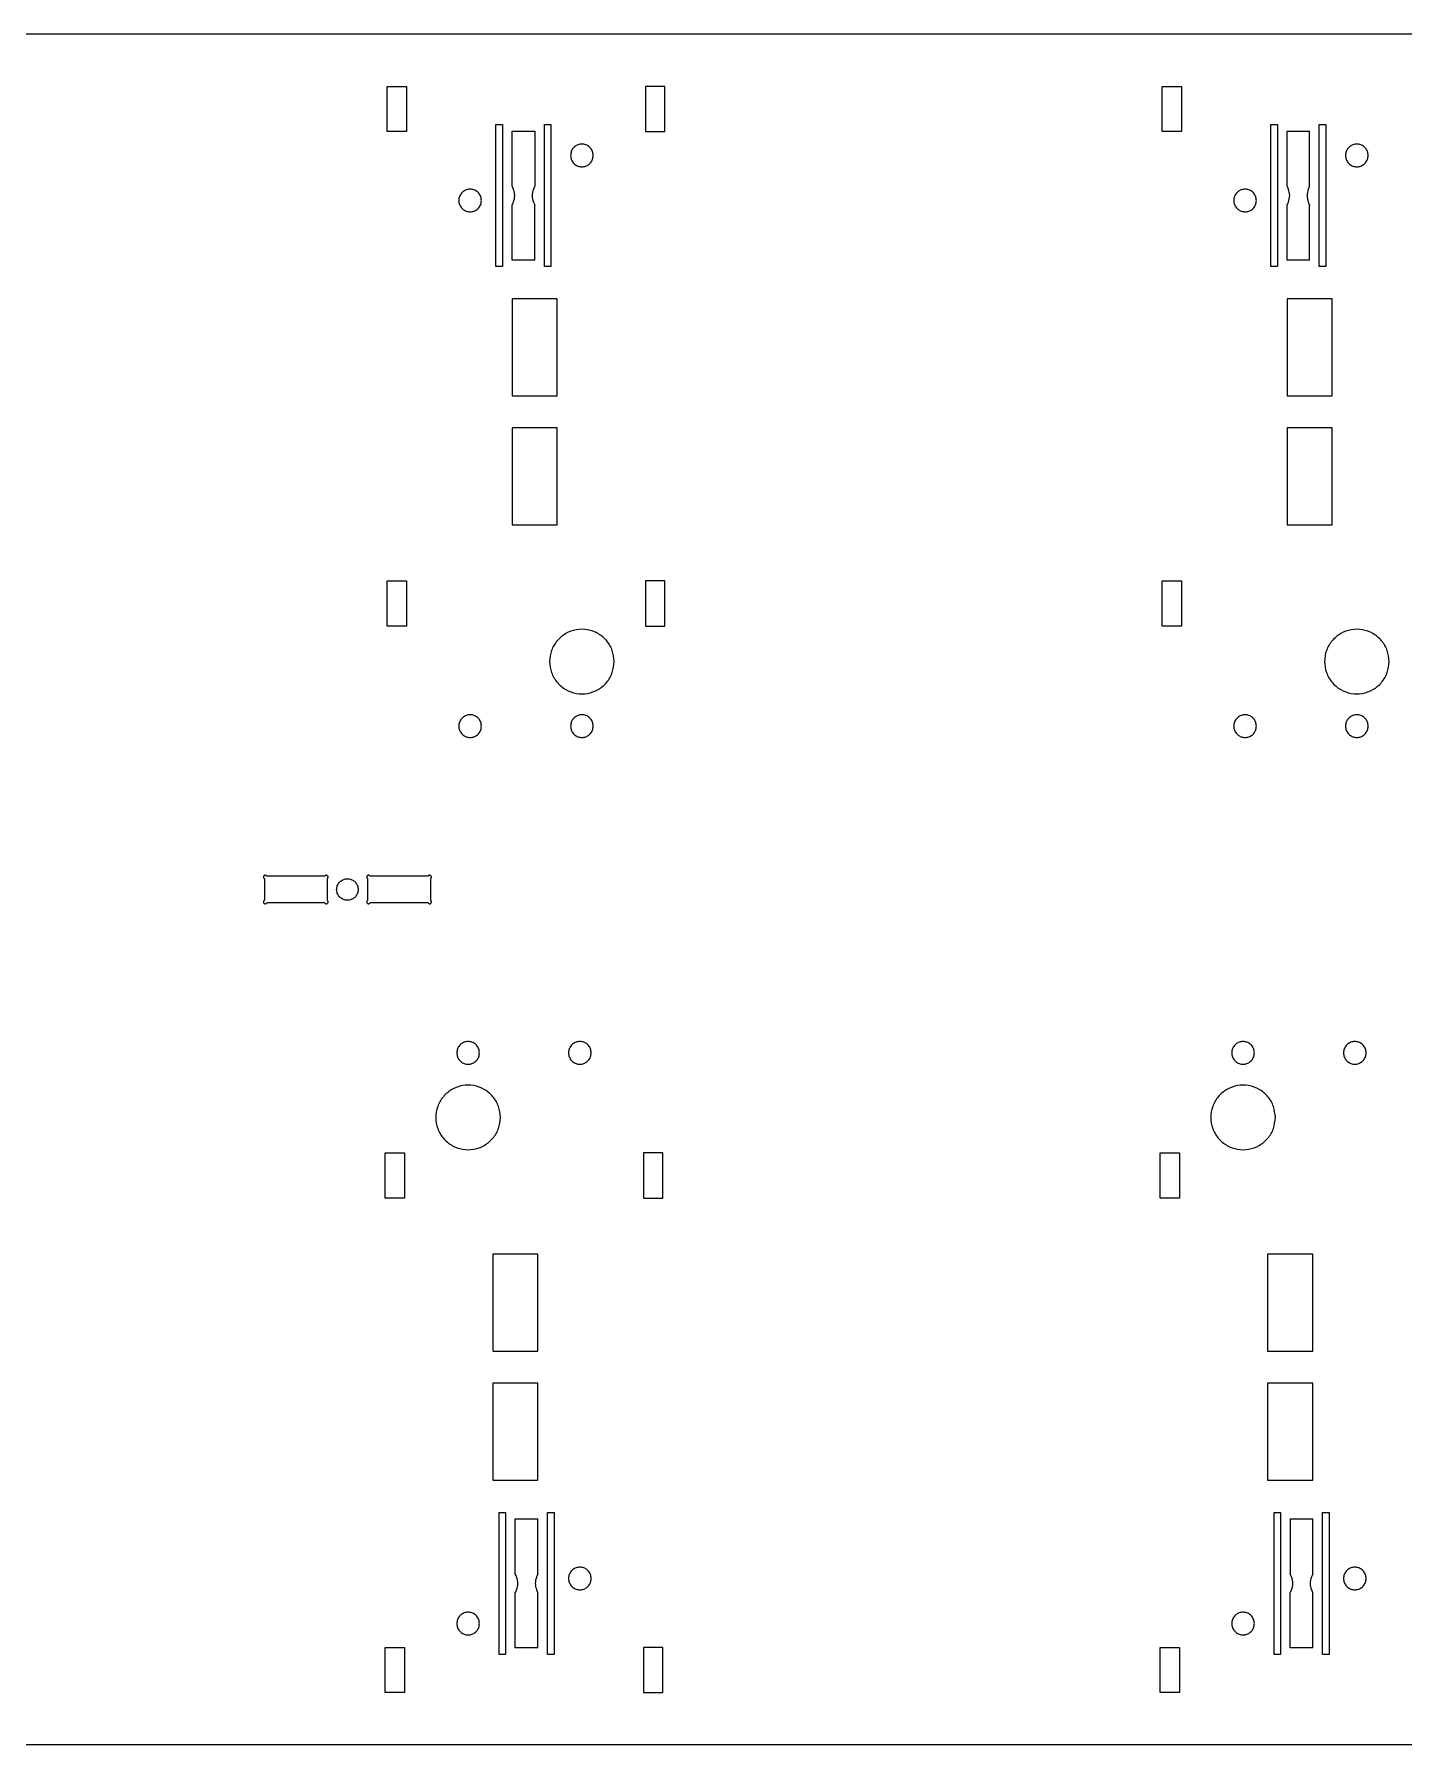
# Model space of a CAD drawing. Extents: x 0 to 1890, y 0 to 1229.
# Drawn here: x 414 to 626.1, y 523 to 788 of the extents above; entities that cross this region are included whole.
import ezdxf

# ---------------------------------------------------------------- set-up
doc = ezdxf.new("R2010")
doc.units = 0
doc.layers.get('0').update_dxf_attribs({"linetype": 'CONTINUOUS'})

msp = doc.modelspace()

# ---------------------------------------------------------------- linework, layer by layer
at = {"color": 7}
for points in [[(709.99981, 787.999771), (29.999992, 787.999771)], [(468.654872, 772.909794), (468.654872, 779.909793)], [(468.654872, 779.909793), (471.654875, 779.909793), (471.654875, 772.909794)], [(508.65486, 779.909793), (508.65486, 772.909794), (511.654864, 772.909794)], [(511.654864, 779.909793), (508.65486, 779.909793)], [(511.654864, 772.909794), (511.654864, 779.909793)], [(588.654836, 772.909794), (588.654836, 779.909793)], [(588.654836, 779.909793), (591.65484, 779.909793), (591.65484, 772.909794)], [(485.499856, 773.999771), (486.499875, 773.999771)], [(486.499875, 751.999779), (485.499856, 751.999779), (485.499856, 773.999771)], [(486.499875, 773.999771), (486.499875, 751.999779)], [(492.999865, 773.999771), (493.999858, 773.999771)], [(493.999858, 751.999779), (492.999865, 751.999779), (492.999865, 773.999771)], [(493.999858, 773.999771), (493.999858, 751.999779)], [(605.49982, 773.999771), (606.499839, 773.999771)], [(606.499839, 751.999779), (605.49982, 751.999779), (605.49982, 773.999771)], [(606.499839, 773.999771), (606.499839, 751.999779)], [(612.99983, 773.999771), (613.999822, 773.999771)], [(613.999822, 751.999779), (612.99983, 751.999779), (612.99983, 773.999771)], [(613.999822, 773.999771), (613.999822, 751.999779)], [(471.654875, 772.909794), (468.654872, 772.909794)], [(487.99985, 772.999778), (491.499863, 772.999778)], [(487.99985, 764.469482), (487.99985, 772.999778)], [(491.499863, 772.999778), (491.499863, 764.469482)], [(591.65484, 772.909794), (588.654836, 772.909794)], [(607.999841, 772.999778), (611.499828, 772.999778)], [(607.999841, 764.469482), (607.999841, 772.999778)], [(611.499828, 764.469482), (611.499828, 772.999778)], [(491.499863, 752.999797), (487.99985, 752.999797), (487.99985, 761.530094)], [(491.499863, 752.999797), (491.499863, 761.530094)], [(611.499828, 752.999797), (607.999841, 752.999797), (607.999841, 761.530094)], [(611.499828, 752.999797), (611.499828, 761.530094)], [(494.99985, 746.99979), (487.99985, 746.99979), (487.99985, 731.999798)], [(494.99985, 731.999798), (494.99985, 746.99979)], [(614.999815, 746.99979), (607.999841, 746.99979), (607.999841, 731.999798)], [(614.999815, 731.999798), (614.999815, 746.99979)], [(487.99985, 731.999798), (494.99985, 731.999798)], [(607.999841, 731.999798), (614.999815, 731.999798)], [(494.99985, 726.999809), (487.99985, 726.999809), (487.99985, 711.99979)], [(494.99985, 711.99979), (494.99985, 726.999809)], [(614.999815, 726.999809), (607.999841, 726.999809), (607.999841, 711.99979)], [(614.999815, 711.99979), (614.999815, 726.999809)], [(487.99985, 711.99979), (494.99985, 711.99979)], [(607.999841, 711.99979), (614.999815, 711.99979)], [(468.654872, 696.309818), (468.654872, 703.309791)], [(468.654872, 703.309791), (471.654875, 703.309791), (471.654875, 696.309818)], [(508.65486, 703.309791), (508.65486, 696.309818), (511.654864, 696.309818)], [(511.654864, 703.309791), (508.65486, 703.309791)], [(511.654864, 696.309818), (511.654864, 703.309791)], [(588.654836, 696.309818), (588.654836, 703.309791)], [(588.654836, 703.309791), (591.65484, 703.309791), (591.65484, 696.309818)], [(471.654875, 696.309818), (468.654872, 696.309818)], [(591.65484, 696.309818), (588.654836, 696.309818)], [(458.990121, 657.566468), (450.009636, 657.566468)], [(474.990106, 657.566468), (466.009621, 657.566468)], [(449.633214, 657.190045), (449.633214, 653.809571)], [(459.366518, 657.190045), (459.366518, 653.809571)], [(465.633225, 657.190045), (465.633225, 653.809571)], [(475.366529, 657.190045), (475.366529, 653.809571)], [(458.990121, 653.433175), (450.009636, 653.433175)], [(474.990106, 653.433175), (466.009621, 653.433175)], [(468.344859, 607.689825), (468.344859, 614.689825)], [(468.344859, 614.689825), (471.344863, 614.689825), (471.344863, 607.689825)], [(508.344848, 614.689825), (508.344848, 607.689825), (511.344851, 607.689825)], [(511.344851, 614.689825), (508.344848, 614.689825)], [(511.344851, 607.689825), (511.344851, 614.689825)], [(588.344824, 607.689825), (588.344824, 614.689825)], [(588.344824, 614.689825), (591.344828, 614.689825), (591.344828, 607.689825)], [(471.344863, 607.689825), (468.344859, 607.689825)], [(591.344828, 607.689825), (588.344824, 607.689825)], [(491.999873, 598.999826), (484.999873, 598.999826), (484.999873, 583.999834)], [(491.999873, 583.999834), (491.999873, 598.999826)], [(611.999837, 598.999826), (604.999837, 598.999826), (604.999837, 583.999834)], [(611.999837, 583.999834), (611.999837, 598.999826)], [(484.999873, 583.999834), (491.999873, 583.999834)], [(604.999837, 583.999834), (611.999837, 583.999834)], [(491.999873, 578.999845), (484.999873, 578.999845), (484.999873, 563.999853)], [(491.999873, 563.999853), (491.999873, 578.999845)], [(611.999837, 578.999845), (604.999837, 578.999845), (604.999837, 563.999853)], [(611.999837, 563.999853), (611.999837, 578.999845)], [(484.999873, 563.999853), (491.999873, 563.999853)], [(604.999837, 563.999853), (611.999837, 563.999853)], [(485.999865, 558.999843), (486.999858, 558.999843)], [(486.999858, 536.999848), (485.999865, 536.999848), (485.999865, 558.999843)], [(486.999858, 558.999843), (486.999858, 536.999848)], [(488.49986, 557.999843), (491.999873, 557.999843)], [(488.49986, 549.469541), (488.49986, 557.999843)], [(491.999873, 549.469541), (491.999873, 557.999843)], [(493.499875, 558.999843), (494.499867, 558.999843)], [(494.499867, 536.999848), (493.499875, 536.999848), (493.499875, 558.999843)], [(494.499867, 558.999843), (494.499867, 536.999848)], [(605.99983, 558.999843), (606.999822, 558.999843)], [(606.999822, 536.999848), (605.99983, 536.999848), (605.99983, 558.999843)], [(606.999822, 558.999843), (606.999822, 536.999848)], [(608.499824, 557.999843), (611.999837, 557.999843)], [(608.499824, 557.999843), (608.499824, 549.469541)], [(611.999837, 549.469541), (611.999837, 557.999843)], [(613.499839, 558.999843), (614.499832, 558.999843)], [(614.499832, 536.999848), (613.499839, 536.999848), (613.499839, 558.999843)], [(614.499832, 558.999843), (614.499832, 536.999848)], [(491.999873, 537.999849), (488.49986, 537.999849), (488.49986, 546.530153)], [(491.999873, 537.999849), (491.999873, 546.530153)], [(611.999837, 537.999849), (608.499824, 537.999849), (608.499824, 546.530153)], [(611.999837, 537.999849), (611.999837, 546.530153)], [(468.344859, 531.089852), (468.344859, 538.089849)], [(468.344859, 538.089849), (471.344863, 538.089849), (471.344863, 531.089852)], [(508.344848, 538.089849), (508.344848, 531.089852), (511.344851, 531.089852)], [(511.344851, 538.089849), (508.344848, 538.089849)], [(511.344851, 531.089852), (511.344851, 538.089849)], [(588.344824, 531.089852), (588.344824, 538.089849)], [(588.344824, 538.089849), (591.344828, 538.089849), (591.344828, 531.089852)], [(471.344863, 531.089852), (468.344859, 531.089852)], [(591.344828, 531.089852), (588.344824, 531.089852)], [(709.99981, 522.999854), (29.999992, 522.999854)]]:
    msp.add_lwpolyline(points, dxfattribs=at)
for points in [[(500.559856, 769.219783)], [(620.55982, 769.219783)], [(483.249863, 762.239786)], [(603.249831, 762.239786)], [(503.809862, 690.809793)], [(623.809827, 690.809793)], [(483.249863, 680.809816)], [(500.559856, 680.809816)], [(603.249831, 680.809816)], [(620.55982, 680.809816)], [(464.166508, 655.499808)], [(482.939854, 630.189827)], [(500.249866, 630.189827)], [(602.939819, 630.189827)], [(620.249831, 630.189827)], [(486.189861, 620.189823)], [(606.189825, 620.189823)], [(500.249866, 548.759846)], [(620.249831, 548.759846)], [(482.939854, 541.779849)], [(602.939819, 541.779849)]]:
    msp.add_lwpolyline(points, close=True, dxfattribs=at)
for points, knots in [([(500.559856, 769.219783), (500.539416, 769.424785), (500.49883, 769.831845), (500.177079, 770.370246), (499.705122, 770.770656), (499.12014, 770.98307), (498.499584, 770.98307), (497.914603, 770.770656), (497.442646, 770.370246), (497.120894, 769.831845), (497.080308, 769.424785), (497.059869, 769.219783)], [0, 0, 0, 0, 0.611711, 1.21464, 1.826351, 2.438062, 3.040991, 3.652702, 4.264414, 4.867343, 5.479054, 5.479054, 5.479054, 5.479054]), ([(497.059869, 769.219783), (497.080308, 769.014781), (497.120894, 768.607721), (497.442646, 768.06932), (497.914603, 767.668911), (498.499584, 767.456496), (499.12014, 767.456496), (499.705122, 767.668911), (500.177079, 768.06932), (500.49883, 768.607721), (500.539416, 769.014781), (500.559856, 769.219783)], [0, 0, 0, 0, 0.611711, 1.21464, 1.826351, 2.438062, 3.040991, 3.652702, 4.264414, 4.867343, 5.479054, 5.479054, 5.479054, 5.479054]), ([(620.55982, 769.219783), (620.53938, 769.424785), (620.498795, 769.831845), (620.177043, 770.370246), (619.705086, 770.770656), (619.120105, 770.98307), (618.499549, 770.98307), (617.914567, 770.770656), (617.44261, 770.370246), (617.120859, 769.831845), (617.080273, 769.424785), (617.059833, 769.219783)], [0, 0, 0, 0, 0.611711, 1.21464, 1.826351, 2.438062, 3.040991, 3.652702, 4.264414, 4.867343, 5.479054, 5.479054, 5.479054, 5.479054]), ([(617.059833, 769.219783), (617.080273, 769.014781), (617.120859, 768.607721), (617.44261, 768.06932), (617.914567, 767.668911), (618.499549, 767.456496), (619.120105, 767.456496), (619.705086, 767.668911), (620.177043, 768.06932), (620.498795, 768.607721), (620.53938, 769.014781), (620.55982, 769.219783)], [0, 0, 0, 0, 0.611711, 1.21464, 1.826351, 2.438062, 3.040991, 3.652702, 4.264414, 4.867343, 5.479054, 5.479054, 5.479054, 5.479054]), ([(483.249866, 762.239786), (483.228955, 762.444386), (483.187433, 762.850659), (482.865315, 763.387555), (482.393682, 763.786723), (481.809653, 763.998429), (481.189932, 763.998429), (480.606721, 763.786723), (480.131822, 763.387555), (479.821841, 762.850659), (479.71361, 762.239785), (479.821844, 761.628912), (480.131825, 761.092016), (480.606725, 760.692848), (481.189936, 760.481143), (481.809656, 760.481143), (482.393685, 760.692848), (482.865319, 761.092016), (483.187435, 761.628912), (483.228954, 762.035185), (483.249863, 762.239786)], [0, 0, 0, 0, 0.610688, 1.212636, 1.823323, 2.43401, 3.035957, 3.646645, 4.257332, 4.859279, 5.469966, 6.080653, 6.682601, 7.293288, 7.903975, 8.505922, 9.116609, 9.727296, 10.329244, 10.939931, 10.939931, 10.939931, 10.939931]), ([(487.99985, 761.530094), (488.142284, 761.844226), (488.425054, 762.467868), (488.425054, 763.531708), (488.142284, 764.15535), (487.99985, 764.469482)], [0, 0, 0, 0, 1.027168, 2.039221, 3.066389, 3.066389, 3.066389, 3.066389]), ([(491.499863, 764.469482), (491.35743, 764.15535), (491.074659, 763.531708), (491.074659, 762.467868), (491.35743, 761.844226), (491.499863, 761.530094)], [0, 0, 0, 0, 1.027168, 2.039221, 3.066389, 3.066389, 3.066389, 3.066389]), ([(603.249831, 762.239786), (603.229391, 762.444787), (603.188805, 762.851848), (602.867054, 763.390248), (602.395097, 763.790658), (601.810115, 764.003072), (601.189559, 764.003072), (600.604578, 763.790658), (600.132621, 763.390248), (599.810869, 762.851848), (599.770284, 762.444787), (599.749844, 762.239786)], [0, 0, 0, 0, 0.611711, 1.21464, 1.826351, 2.438062, 3.040991, 3.652702, 4.264414, 4.867343, 5.479054, 5.479054, 5.479054, 5.479054]), ([(607.999841, 761.530094), (608.142275, 761.844226), (608.425045, 762.467868), (608.425045, 763.531708), (608.142275, 764.15535), (607.999841, 764.469482)], [0, 0, 0, 0, 1.027168, 2.039221, 3.066389, 3.066389, 3.066389, 3.066389]), ([(611.499828, 764.469482), (611.357394, 764.15535), (611.074624, 763.531708), (611.074624, 762.467868), (611.357394, 761.844226), (611.499828, 761.530094)], [0, 0, 0, 0, 1.027168, 2.039221, 3.066389, 3.066389, 3.066389, 3.066389]), ([(599.749844, 762.239786), (599.770284, 762.034784), (599.810869, 761.627724), (600.132621, 761.089323), (600.604578, 760.688913), (601.189559, 760.476499), (601.810115, 760.476499), (602.395097, 760.688913), (602.867054, 761.089323), (603.188805, 761.627724), (603.229391, 762.034784), (603.249831, 762.239786)], [0, 0, 0, 0, 0.611711, 1.21464, 1.826351, 2.438062, 3.040991, 3.652702, 4.264414, 4.867343, 5.479054, 5.479054, 5.479054, 5.479054]), ([(503.809864, 690.809793), (503.750123, 691.394366), (503.631497, 692.555146), (502.711164, 694.089135), (501.36364, 695.229615), (499.694986, 695.834488), (497.924356, 695.834488), (496.258039, 695.229615), (494.901184, 694.089135), (494.015522, 692.555146), (493.706293, 690.809793), (494.015523, 689.064441), (494.901185, 687.530452), (496.25804, 686.389972), (497.924357, 685.785099), (499.694987, 685.785099), (501.363641, 686.389972), (502.711165, 687.530452), (503.631498, 689.064441), (503.750123, 690.22522), (503.809862, 690.809793)], [0, 0, 0, 0, 1.74482, 3.46467, 5.20949, 6.95431, 8.674159, 10.418979, 12.163799, 13.883648, 15.628469, 17.373289, 19.093138, 20.837958, 22.582778, 24.302627, 26.047447, 27.792267, 29.512116, 31.256937, 31.256937, 31.256937, 31.256937]), ([(623.809829, 690.809793), (623.750088, 691.394366), (623.631462, 692.555146), (622.711128, 694.089135), (621.363604, 695.229615), (619.69495, 695.834488), (617.92432, 695.834488), (616.258003, 695.229615), (614.901148, 694.089135), (614.015487, 692.555146), (613.706257, 690.809793), (614.015488, 689.064441), (614.90115, 687.530452), (616.258005, 686.389972), (617.924322, 685.785099), (619.694952, 685.785099), (621.363606, 686.389972), (622.711129, 687.530452), (623.631463, 689.064441), (623.750087, 690.22522), (623.809827, 690.809793)], [0, 0, 0, 0, 1.74482, 3.46467, 5.20949, 6.95431, 8.674159, 10.418979, 12.163799, 13.883648, 15.628469, 17.373289, 19.093138, 20.837958, 22.582778, 24.302627, 26.047447, 27.792267, 29.512116, 31.256937, 31.256937, 31.256937, 31.256937]), ([(483.249866, 680.809816), (483.228955, 681.014417), (483.187433, 681.42069), (482.865315, 681.957585), (482.393682, 682.356754), (481.809653, 682.568459), (481.189932, 682.568459), (480.606721, 682.356754), (480.131822, 681.957586), (479.821841, 681.42069), (479.71361, 680.809816), (479.821844, 680.198943), (480.131825, 679.662047), (480.606725, 679.262879), (481.189936, 679.051173), (481.809656, 679.051173), (482.393685, 679.262879), (482.865319, 679.662047), (483.187435, 680.198943), (483.228954, 680.605216), (483.249863, 680.809816)], [0, 0, 0, 0, 0.610688, 1.212636, 1.823323, 2.43401, 3.035957, 3.646645, 4.257332, 4.859279, 5.469966, 6.080653, 6.682601, 7.293288, 7.903975, 8.505922, 9.116609, 9.727296, 10.329244, 10.939931, 10.939931, 10.939931, 10.939931]), ([(500.559856, 680.809816), (500.539416, 681.014818), (500.49883, 681.421878), (500.177079, 681.960279), (499.705122, 682.360689), (499.12014, 682.573103), (498.499584, 682.573103), (497.914603, 682.360689), (497.442646, 681.960279), (497.120894, 681.421878), (497.080308, 681.014818), (497.059869, 680.809816)], [0, 0, 0, 0, 0.611711, 1.21464, 1.826351, 2.438062, 3.040991, 3.652702, 4.264414, 4.867343, 5.479054, 5.479054, 5.479054, 5.479054]), ([(603.249831, 680.809816), (603.229391, 681.014818), (603.188805, 681.421878), (602.867054, 681.960279), (602.395097, 682.360689), (601.810115, 682.573103), (601.189559, 682.573103), (600.604578, 682.360689), (600.132621, 681.960279), (599.810869, 681.421878), (599.770284, 681.014818), (599.749844, 680.809816)], [0, 0, 0, 0, 0.611711, 1.21464, 1.826351, 2.438062, 3.040991, 3.652702, 4.264414, 4.867343, 5.479054, 5.479054, 5.479054, 5.479054]), ([(620.55982, 680.809816), (620.53938, 681.014818), (620.498795, 681.421878), (620.177043, 681.960279), (619.705086, 682.360689), (619.120105, 682.573103), (618.499549, 682.573103), (617.914567, 682.360689), (617.44261, 681.960279), (617.120859, 681.421878), (617.080273, 681.014818), (617.059833, 680.809816)], [0, 0, 0, 0, 0.611711, 1.21464, 1.826351, 2.438062, 3.040991, 3.652702, 4.264414, 4.867343, 5.479054, 5.479054, 5.479054, 5.479054]), ([(497.059869, 680.809816), (497.080308, 680.604814), (497.120894, 680.197754), (497.442646, 679.659354), (497.914603, 679.258944), (498.499584, 679.046529), (499.12014, 679.046529), (499.705122, 679.258944), (500.177079, 679.659354), (500.49883, 680.197754), (500.539416, 680.604814), (500.559856, 680.809816)], [0, 0, 0, 0, 0.611711, 1.21464, 1.826351, 2.438062, 3.040991, 3.652702, 4.264414, 4.867343, 5.479054, 5.479054, 5.479054, 5.479054]), ([(599.749844, 680.809816), (599.770284, 680.604814), (599.810869, 680.197754), (600.132621, 679.659354), (600.604578, 679.258944), (601.189559, 679.046529), (601.810115, 679.046529), (602.395097, 679.258944), (602.867054, 679.659354), (603.188805, 680.197754), (603.229391, 680.604814), (603.249831, 680.809816)], [0, 0, 0, 0, 0.611711, 1.21464, 1.826351, 2.438062, 3.040991, 3.652702, 4.264414, 4.867343, 5.479054, 5.479054, 5.479054, 5.479054]), ([(617.059833, 680.809816), (617.080273, 680.604814), (617.120859, 680.197754), (617.44261, 679.659354), (617.914567, 679.258944), (618.499549, 679.046529), (619.120105, 679.046529), (619.705086, 679.258944), (620.177043, 679.659354), (620.498795, 680.197754), (620.53938, 680.604814), (620.55982, 680.809816)], [0, 0, 0, 0, 0.611711, 1.21464, 1.826351, 2.438062, 3.040991, 3.652702, 4.264414, 4.867343, 5.479054, 5.479054, 5.479054, 5.479054]), ([(450.009636, 657.566468), (449.986906, 657.596811), (449.941877, 657.656919), (449.835873, 657.703984), (449.721929, 657.707814), (449.615299, 657.665255), (449.534427, 657.584383), (449.491868, 657.477753), (449.495698, 657.363809), (449.542763, 657.257805), (449.602871, 657.212776), (449.633214, 657.190045)], [0, 0, 0, 0, 0.112151, 0.222168, 0.33432, 0.446471, 0.556488, 0.668639, 0.780791, 0.890808, 1.002959, 1.002959, 1.002959, 1.002959]), ([(459.366518, 657.190045), (459.396866, 657.212773), (459.456986, 657.257795), (459.504067, 657.363802), (459.507908, 657.477754), (459.465353, 657.584394), (459.384477, 657.665276), (459.27784, 657.707838), (459.163888, 657.704005), (459.057878, 657.656931), (459.012851, 657.596815), (458.990121, 657.566468)], [0, 0, 0, 0, 0.112159, 0.222184, 0.334343, 0.446503, 0.556527, 0.668686, 0.780846, 0.89087, 1.00303, 1.00303, 1.00303, 1.00303]), ([(466.009621, 657.566468), (465.986891, 657.596815), (465.941865, 657.656931), (465.835855, 657.704005), (465.721903, 657.707838), (465.615265, 657.665276), (465.53439, 657.584394), (465.491834, 657.477754), (465.495675, 657.363802), (465.542757, 657.257795), (465.602876, 657.212773), (465.633225, 657.190045)], [0, 0, 0, 0, 0.112159, 0.222184, 0.334343, 0.446503, 0.556527, 0.668686, 0.780846, 0.89087, 1.00303, 1.00303, 1.00303, 1.00303]), ([(475.366529, 657.190045), (475.396871, 657.212776), (475.45698, 657.257805), (475.504044, 657.363809), (475.507875, 657.477753), (475.465316, 657.584383), (475.384443, 657.665255), (475.277814, 657.707814), (475.16387, 657.703984), (475.057865, 657.656919), (475.012837, 657.596811), (474.990106, 657.566468)], [0, 0, 0, 0, 0.112151, 0.222168, 0.33432, 0.446471, 0.556488, 0.668639, 0.780791, 0.890808, 1.002959, 1.002959, 1.002959, 1.002959]), ([(464.166508, 655.499808), (464.146595, 655.694664), (464.107053, 656.081587), (463.800279, 656.592911), (463.351109, 656.973067), (462.794896, 657.17469), (462.204692, 657.17469), (461.649259, 656.973067), (461.196978, 656.592911), (460.901761, 656.081587), (460.798685, 655.499808), (460.901761, 654.91803), (461.196978, 654.406705), (461.649259, 654.026549), (462.204692, 653.824927), (462.794896, 653.824927), (463.351109, 654.026549), (463.800279, 654.406705), (464.107053, 654.91803), (464.146595, 655.304952), (464.166508, 655.499808)], [0, 0, 0, 0, 0.581601, 1.154878, 1.736479, 2.31808, 2.891357, 3.472958, 4.054559, 4.627836, 5.209437, 5.791038, 6.364316, 6.945917, 7.527517, 8.100795, 8.682396, 9.263997, 9.837274, 10.418875, 10.418875, 10.418875, 10.418875]), ([(449.633214, 653.809571), (449.60085, 653.784885), (449.536821, 653.736046), (449.49125, 653.61981), (449.496026, 653.497423), (449.553217, 653.388039), (449.650697, 653.313224), (449.763171, 653.288135), (449.866828, 653.306933), (449.953039, 653.354782), (449.99068, 653.406919), (450.009636, 653.433175)], [0, 0, 0, 0, 0.120153, 0.237715, 0.357868, 0.478021, 0.595583, 0.715736, 0.811895, 0.906678, 1.002837, 1.002837, 1.002837, 1.002837]), ([(458.990121, 653.433175), (459.009078, 653.406918), (459.046718, 653.354782), (459.13293, 653.306933), (459.236586, 653.288132), (459.349054, 653.313236), (459.446525, 653.388053), (459.503708, 653.497437), (459.508479, 653.619819), (459.462907, 653.73605), (459.39888, 653.784886), (459.366518, 653.809571)], [0, 0, 0, 0, 0.096159, 0.190942, 0.287101, 0.407249, 0.524807, 0.644956, 0.765104, 0.882662, 1.002811, 1.002811, 1.002811, 1.002811]), ([(465.633225, 653.809571), (465.600863, 653.784886), (465.536836, 653.73605), (465.491264, 653.619819), (465.496035, 653.497437), (465.553217, 653.388053), (465.650688, 653.313236), (465.763157, 653.288132), (465.866812, 653.306933), (465.953024, 653.354782), (465.990665, 653.406918), (466.009621, 653.433175)], [0, 0, 0, 0, 0.120149, 0.237707, 0.357855, 0.478004, 0.595562, 0.71571, 0.811869, 0.906652, 1.002811, 1.002811, 1.002811, 1.002811]), ([(474.990106, 653.433175), (475.009062, 653.406919), (475.046703, 653.354782), (475.132915, 653.306933), (475.236571, 653.288135), (475.349045, 653.313224), (475.446525, 653.388039), (475.503716, 653.497423), (475.508492, 653.61981), (475.462921, 653.736046), (475.398892, 653.784885), (475.366529, 653.809571)], [0, 0, 0, 0, 0.096159, 0.190942, 0.287101, 0.407254, 0.524816, 0.644969, 0.765122, 0.882684, 1.002837, 1.002837, 1.002837, 1.002837]), ([(482.939854, 630.189827), (482.919414, 630.394828), (482.878829, 630.801889), (482.557077, 631.340289), (482.08512, 631.740699), (481.500139, 631.953113), (480.879583, 631.953113), (480.294601, 631.740699), (479.822644, 631.340289), (479.500893, 630.801889), (479.460307, 630.394828), (479.439867, 630.189827)], [0, 0, 0, 0, 0.611711, 1.21464, 1.826351, 2.438062, 3.040991, 3.652702, 4.264414, 4.867343, 5.479054, 5.479054, 5.479054, 5.479054]), ([(500.24987, 630.189827), (500.228959, 630.394427), (500.187437, 630.8007), (499.865319, 631.337596), (499.393685, 631.736764), (498.809656, 631.948469), (498.189936, 631.948469), (497.606725, 631.736764), (497.131826, 631.337596), (496.821844, 630.8007), (496.713613, 630.189826), (496.821847, 629.578953), (497.131829, 629.042057), (497.606729, 628.642889), (498.18994, 628.431184), (498.80966, 628.431184), (499.393689, 628.642889), (499.865322, 629.042057), (500.187439, 629.578953), (500.228957, 629.985226), (500.249866, 630.189827)], [0, 0, 0, 0, 0.610688, 1.212636, 1.823323, 2.43401, 3.035957, 3.646644, 4.257331, 4.859278, 5.469965, 6.080653, 6.6826, 7.293288, 7.903975, 8.505922, 9.116609, 9.727296, 10.329243, 10.93993, 10.93993, 10.93993, 10.93993]), ([(602.939819, 630.189827), (602.919379, 630.394828), (602.878793, 630.801889), (602.557042, 631.340289), (602.085085, 631.740699), (601.500103, 631.953113), (600.879547, 631.953113), (600.294566, 631.740699), (599.822609, 631.340289), (599.500857, 630.801889), (599.460271, 630.394828), (599.439832, 630.189827)], [0, 0, 0, 0, 0.611711, 1.21464, 1.826351, 2.438062, 3.040991, 3.652702, 4.264414, 4.867343, 5.479054, 5.479054, 5.479054, 5.479054]), ([(620.249834, 630.189827), (620.228923, 630.394427), (620.187401, 630.8007), (619.865283, 631.337596), (619.39365, 631.736764), (618.809621, 631.94847), (618.1899, 631.94847), (617.606689, 631.736764), (617.13179, 631.337596), (616.821809, 630.8007), (616.713578, 630.189826), (616.821812, 629.578953), (617.131793, 629.042057), (617.606693, 628.642889), (618.189904, 628.431183), (618.809624, 628.431183), (619.393653, 628.642889), (619.865287, 629.042057), (620.187403, 629.578953), (620.228922, 629.985226), (620.249831, 630.189827)], [0, 0, 0, 0, 0.610688, 1.212636, 1.823323, 2.43401, 3.035957, 3.646645, 4.257332, 4.859279, 5.469966, 6.080653, 6.682601, 7.293288, 7.903975, 8.505922, 9.116609, 9.727296, 10.329244, 10.939931, 10.939931, 10.939931, 10.939931]), ([(479.439867, 630.189827), (479.460307, 629.984825), (479.500893, 629.577764), (479.822644, 629.039364), (480.294601, 628.638954), (480.879583, 628.42654), (481.500139, 628.42654), (482.08512, 628.638954), (482.557077, 629.039364), (482.878829, 629.577764), (482.919414, 629.984825), (482.939854, 630.189827)], [0, 0, 0, 0, 0.611711, 1.21464, 1.826351, 2.438062, 3.040991, 3.652702, 4.264414, 4.867343, 5.479054, 5.479054, 5.479054, 5.479054]), ([(599.439832, 630.189827), (599.460271, 629.984825), (599.500857, 629.577764), (599.822609, 629.039364), (600.294566, 628.638954), (600.879547, 628.42654), (601.500103, 628.42654), (602.085085, 628.638954), (602.557042, 629.039364), (602.878793, 629.577764), (602.919379, 629.984825), (602.939819, 630.189827)], [0, 0, 0, 0, 0.611711, 1.21464, 1.826351, 2.438062, 3.040991, 3.652702, 4.264414, 4.867343, 5.479054, 5.479054, 5.479054, 5.479054]), ([(486.189863, 620.189823), (486.130122, 620.774396), (486.011496, 621.935176), (485.091162, 623.469164), (483.743638, 624.609645), (482.074984, 625.214517), (480.304354, 625.214517), (478.638037, 624.609645), (477.281182, 623.469164), (476.395521, 621.935176), (476.086291, 620.189823), (476.395522, 618.44447), (477.281184, 616.910481), (478.638039, 615.770001), (480.304356, 615.165128), (482.074986, 615.165128), (483.74364, 615.770001), (485.091163, 616.910481), (486.011497, 618.44447), (486.130121, 619.60525), (486.189861, 620.189823)], [0, 0, 0, 0, 1.74482, 3.46467, 5.20949, 6.95431, 8.674159, 10.418979, 12.163799, 13.883648, 15.628469, 17.373289, 19.093138, 20.837958, 22.582778, 24.302627, 26.047447, 27.792267, 29.512116, 31.256937, 31.256937, 31.256937, 31.256937]), ([(606.189827, 620.189823), (606.130086, 620.774396), (606.01146, 621.935176), (605.091126, 623.469164), (603.743603, 624.609645), (602.074949, 625.214517), (600.304319, 625.214517), (598.638002, 624.609645), (597.281147, 623.469164), (596.395485, 621.935176), (596.086256, 620.189823), (596.395486, 618.44447), (597.281148, 616.910481), (598.638003, 615.770001), (600.30432, 615.165128), (602.07495, 615.165128), (603.743604, 615.770001), (605.091128, 616.910481), (606.011461, 618.44447), (606.130086, 619.60525), (606.189825, 620.189823)], [0, 0, 0, 0, 1.74482, 3.46467, 5.20949, 6.95431, 8.674159, 10.418979, 12.163799, 13.883648, 15.628469, 17.373289, 19.093138, 20.837958, 22.582778, 24.302627, 26.047447, 27.792267, 29.512116, 31.256937, 31.256937, 31.256937, 31.256937]), ([(488.49986, 546.530153), (488.642293, 546.844285), (488.925064, 547.467927), (488.925064, 548.531767), (488.642293, 549.155409), (488.49986, 549.469541)], [0, 0, 0, 0, 1.027168, 2.039221, 3.066389, 3.066389, 3.066389, 3.066389]), ([(491.999873, 549.469541), (491.857439, 549.155409), (491.574669, 548.531767), (491.574669, 547.467927), (491.857439, 546.844285), (491.999873, 546.530153)], [0, 0, 0, 0, 1.027168, 2.039221, 3.066389, 3.066389, 3.066389, 3.066389]), ([(500.24987, 548.759846), (500.228959, 548.964447), (500.187437, 549.37072), (499.865319, 549.907616), (499.393685, 550.306784), (498.809656, 550.518489), (498.189936, 550.518489), (497.606725, 550.306784), (497.131826, 549.907616), (496.821844, 549.37072), (496.713613, 548.759846), (496.821847, 548.148973), (497.131829, 547.612077), (497.606729, 547.212909), (498.18994, 547.001204), (498.80966, 547.001204), (499.393689, 547.212909), (499.865322, 547.612077), (500.187439, 548.148973), (500.228957, 548.555246), (500.249866, 548.759846)], [0, 0, 0, 0, 0.610688, 1.212636, 1.823323, 2.43401, 3.035957, 3.646644, 4.257331, 4.859278, 5.469965, 6.080653, 6.6826, 7.293288, 7.903975, 8.505922, 9.116609, 9.727296, 10.329243, 10.93993, 10.93993, 10.93993, 10.93993]), ([(608.499824, 546.530153), (608.642257, 546.844285), (608.925028, 547.467927), (608.925028, 548.531767), (608.642257, 549.155409), (608.499824, 549.469541)], [0, 0, 0, 0, 1.027168, 2.039221, 3.066389, 3.066389, 3.066389, 3.066389]), ([(611.999837, 549.469541), (611.857404, 549.155409), (611.574633, 548.531767), (611.574633, 547.467927), (611.857404, 546.844285), (611.999837, 546.530153)], [0, 0, 0, 0, 1.027168, 2.039221, 3.066389, 3.066389, 3.066389, 3.066389]), ([(620.249834, 548.759846), (620.228923, 548.964447), (620.187401, 549.37072), (619.865283, 549.907616), (619.39365, 550.306784), (618.809621, 550.51849), (618.1899, 550.51849), (617.606689, 550.306784), (617.13179, 549.907616), (616.821809, 549.37072), (616.713578, 548.759846), (616.821812, 548.148973), (617.131793, 547.612077), (617.606693, 547.212909), (618.189904, 547.001203), (618.809624, 547.001203), (619.393653, 547.212909), (619.865287, 547.612077), (620.187403, 548.148973), (620.228922, 548.555246), (620.249831, 548.759846)], [0, 0, 0, 0, 0.610688, 1.212636, 1.823323, 2.43401, 3.035957, 3.646645, 4.257332, 4.859279, 5.469966, 6.080653, 6.682601, 7.293288, 7.903975, 8.505922, 9.116609, 9.727296, 10.329244, 10.939931, 10.939931, 10.939931, 10.939931]), ([(482.939854, 541.779849), (482.919414, 541.984851), (482.878829, 542.391911), (482.557077, 542.930312), (482.08512, 543.330722), (481.500139, 543.543136), (480.879583, 543.543136), (480.294601, 543.330722), (479.822644, 542.930312), (479.500893, 542.391911), (479.460307, 541.984851), (479.439867, 541.779849)], [0, 0, 0, 0, 0.611711, 1.21464, 1.826351, 2.438062, 3.040991, 3.652702, 4.264414, 4.867343, 5.479054, 5.479054, 5.479054, 5.479054]), ([(602.939819, 541.779849), (602.919379, 541.984851), (602.878793, 542.391911), (602.557042, 542.930312), (602.085085, 543.330722), (601.500103, 543.543136), (600.879547, 543.543136), (600.294566, 543.330722), (599.822609, 542.930312), (599.500857, 542.391911), (599.460271, 541.984851), (599.439832, 541.779849)], [0, 0, 0, 0, 0.611711, 1.21464, 1.826351, 2.438062, 3.040991, 3.652702, 4.264414, 4.867343, 5.479054, 5.479054, 5.479054, 5.479054]), ([(479.439867, 541.779849), (479.460307, 541.574847), (479.500893, 541.167787), (479.822644, 540.629386), (480.294601, 540.228977), (480.879583, 540.016562), (481.500139, 540.016562), (482.08512, 540.228977), (482.557077, 540.629386), (482.878829, 541.167787), (482.919414, 541.574847), (482.939854, 541.779849)], [0, 0, 0, 0, 0.611711, 1.21464, 1.826351, 2.438062, 3.040991, 3.652702, 4.264414, 4.867343, 5.479054, 5.479054, 5.479054, 5.479054]), ([(599.439832, 541.779849), (599.460271, 541.574847), (599.500857, 541.167787), (599.822609, 540.629386), (600.294566, 540.228977), (600.879547, 540.016562), (601.500103, 540.016562), (602.085085, 540.228977), (602.557042, 540.629386), (602.878793, 541.167787), (602.919379, 541.574847), (602.939819, 541.779849)], [0, 0, 0, 0, 0.611711, 1.21464, 1.826351, 2.438062, 3.040991, 3.652702, 4.264414, 4.867343, 5.479054, 5.479054, 5.479054, 5.479054])]:
    msp.add_open_spline(points, degree=3, knots=knots, dxfattribs=at)

doc.saveas('drawing.dxf')
